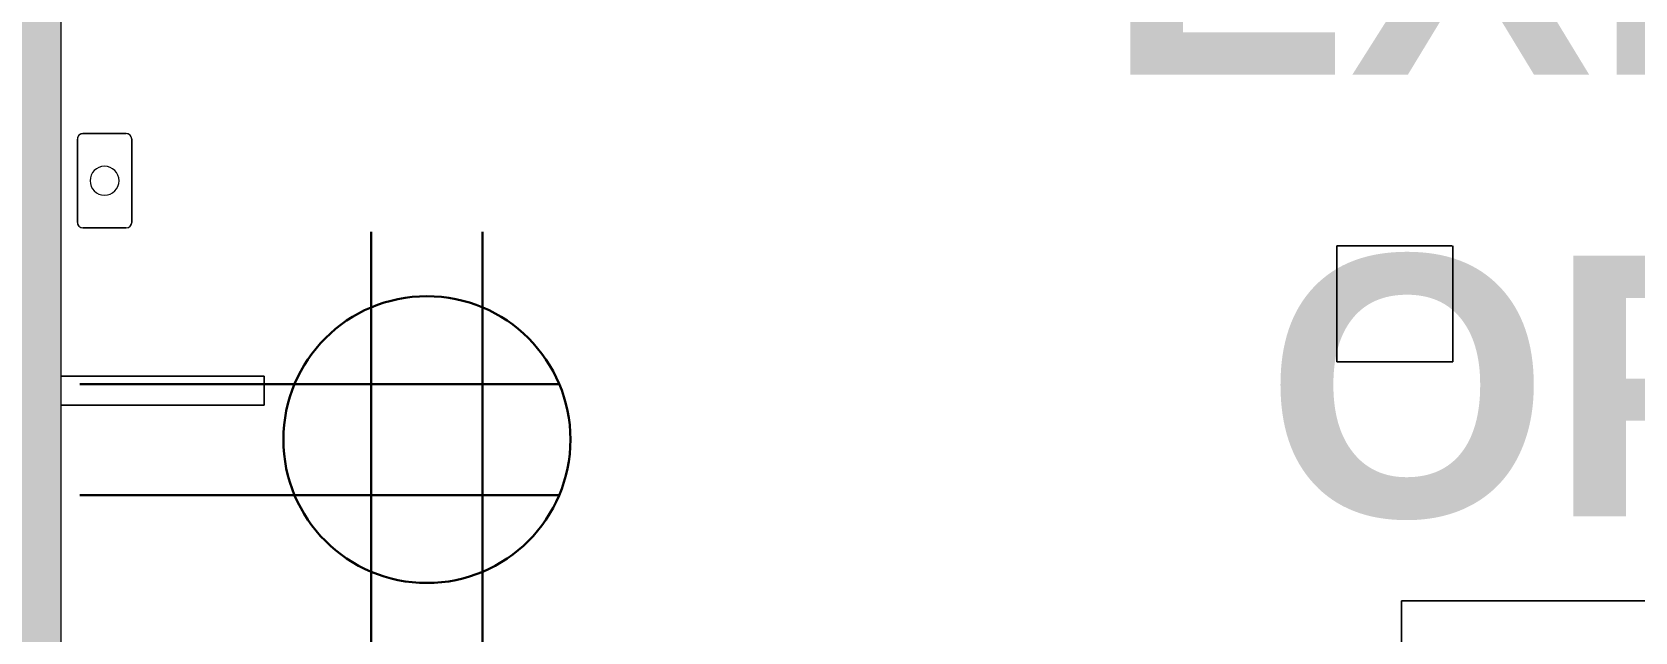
# Model space of a CAD drawing. Header units: inches. Extents: x 385 to 2249, y -1773 to -36.
# Drawn here: x 1573.7 to 1629, y -1644.6 to -1623.9 of the extents above; entities that cross this region are included whole.
import ezdxf

# ---------------------------------------------------------------- set-up
doc = ezdxf.new("R2010")
doc.units = ezdxf.units.IN
doc.header["$MEASUREMENT"] = 0
for name, color, linetype, lineweight in [('A-ANNO-NOTE', 131, 'Continuous', 30), ('A-AREA-IDEN', 2, 'Continuous', 9), ('A-WALL-PATT', 111, 'Continuous', 13), ('I-FURN', 30, 'Continuous', 9), ('I-FURN-PNLS', 30, 'Continuous', 9), ('I-WALL', 2, 'Continuous', 13)]:
    doc.layers.add(name, color=color, linetype=linetype, lineweight=lineweight)
doc.styles.add('Swis721 Lt BT_B', font='', dxfattribs={"height": 9})
doc.styles.get('Swis721 Lt BT_B').set_extended_font_data('Swis721 Lt BT', bold=True)

# ---------------------------------------------------------------- blocks, each defined once
blk = doc.blocks.new('Zira Wksta 11 - Type 2-V135-Level 6 POWER _ SIGNAL')
at = {"layer": 'I-FURN'}
for p, q in [((-46, 17), (-50, 17)), ((-50, 17), (-50, 13)), ((-50, 13), (-50, 17)), ((-50, 17), (-46, 17)), ((-46, 13), (-46, 17)), ((-46, 17), (-46, 13)), ((-49.977, 13), (-46, 13)), ((-46, 13), (-49.977, 13)), ((-4.437, 12.188), (-4.437, 9.313)), ((-4.437, 9.313), (-4.437, 12.188)), ((-2.75, 12.375), (-4.25, 12.375)), ((-4.25, 12.375), (-2.75, 12.375)), ((-2.562, 9.313), (-2.562, 12.188)), ((-2.562, 12.188), (-2.562, 9.313)), ((-4.25, 9.125), (-2.75, 9.125)), ((-2.75, 9.125), (-4.25, 9.125))]:
    blk.add_line(p, q, dxfattribs=at)
for centre, radius, start, end in [((-4.25, 12.188), 0.188, 90, 180), ((-4.25, 12.188), 0.188, 165, 180), ((-4.25, 12.188), 0.188, 90, 165), ((-2.75, 12.188), 0.187, 0, 90), ((-2.75, 12.188), 0.187, 15, 90), ((-2.75, 12.188), 0.188, 0, 15), ((-3.5, 10.75), 0.5, 90, 270), ((-3.5, 10.75), 0.5, 90, 270), ((-3.5, 10.75), 0.5, 270, 90), ((-3.5, 10.75), 0.5, 270, 90), ((-4.25, 9.313), 0.188, 180, 270), ((-4.25, 9.313), 0.187, 180, 195), ((-4.25, 9.313), 0.188, 195, 270), ((-2.75, 9.313), 0.187, 270, 0), ((-2.75, 9.313), 0.188, 270, 345), ((-2.75, 9.313), 0.187, 345, 0)]:
    blk.add_arc(centre, radius, start, end, dxfattribs=at)
at = {"layer": 'I-FURN-PNLS'}
for p, q in [((-2, 18.5), (-9, 18.5)), ((-9, 18.5), (-9, 17.5)), ((-9, 17.5), (-9, 18.5)), ((-9, 18.5), (-2, 18.5)), ((-9, 17.5), (-2, 17.5)), ((-2, 17.5), (-9, 17.5))]:
    blk.add_line(p, q, dxfattribs=at)
for start, end in [(71.1013, 180), (71.1013, 180), (71.1013, 180), (180, 270), (180, 270), (180, 270)]:
    blk.add_arc((-51, 15), 15, start, end, dxfattribs=at)
blk = doc.blocks.new('Room Tag - Room Name and Number-3379422-Level 6 POWER _ SIGNAL')
at = {"layer": 'A-AREA-IDEN'}
for p, q in [((-0.18806, -0.16357), (-0.18806, -0.00182)), ((-0.18806, -0.00182), (0.18694, -0.00182)), ((0.18694, -0.00182), (-0.18806, -0.00182)), ((-0.18806, -0.00182), (-0.18806, -0.16357)), ((0.18694, -0.00182), (0.18694, -0.16357)), ((0.18694, -0.16357), (0.18694, -0.00182)), ((0.18694, -0.16357), (-0.18806, -0.16357)), ((-0.18806, -0.16357), (0.18694, -0.16357))]:
    blk.add_line(p, q, dxfattribs=at)

msp = doc.modelspace()

# ---------------------------------------------------------------- hatches: boundary and pattern name
at = {"layer": 'A-WALL-PATT', "lineweight": 9}
msp.add_hatch(color=7, dxfattribs=at).paths.add_polyline_path([(1571.203, -1719.391), (1574.703, -1719.391), (1574.703, -1571.947), (1571.203, -1571.947), (1571.203, -1714.891)], flags=0)

# ---------------------------------------------------------------- linework, layer by layer
at = {"layer": 'A-ANNO-NOTE'}
for p, q in [((1585.403, -1630.772), (1585.403, -1645.119)), ((1589.235, -1630.772), (1589.235, -1645.119)), ((1575.356, -1636.029), (1591.883, -1636.029)), ((1575.356, -1639.862), (1591.883, -1639.862))]:
    msp.add_line(p, q, dxfattribs=at)
msp.add_circle((1587.319, -1637.945), 4.95, dxfattribs=at)
at = {"layer": 'I-WALL', "color": 8, "lineweight": 20}
msp.add_line((1574.703, -1719.391), (1574.703, -1571.947), dxfattribs=at)

# ---------------------------------------------------------------- block references
at = {"layer": 'A-AREA-IDEN', "xscale": 95.99999999999994, "yscale": 95.99999999999994, "zscale": 95.99999999999994}
msp.add_blockref('Room Tag - Room Name and Number-3379422-Level 6 POWER _ SIGNAL', (1638.981, -1643.333), dxfattribs=at)
at = {"layer": 'I-FURN', "rotation": 180}
msp.add_blockref('Zira Wksta 11 - Type 2-V135-Level 6 POWER _ SIGNAL', (1572.703, -1618.261), dxfattribs=at)

# ---------------------------------------------------------------- texts
at = {"layer": 'A-AREA-IDEN', "char_height": 9, "attachment_point": 1, "style": 'Swis721 Lt BT_B'}
for s, insert, width in [('EXISTING', (1610.74, -1616.348), 68.175), ('OFFICE', (1616.24, -1631.598), 54.843)]:
    msp.add_mtext(s, dxfattribs=dict(at, insert=insert, width=width))

doc.saveas('drawing.dxf')
